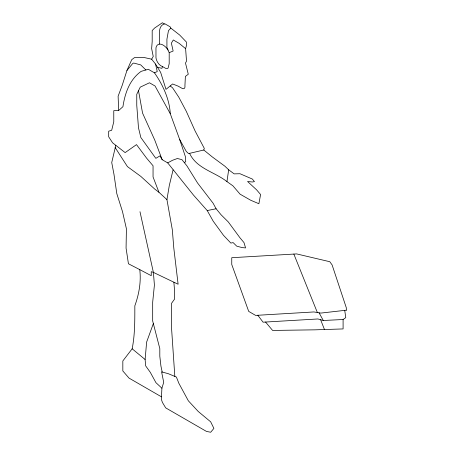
<?xml version="1.0" encoding="UTF-8"?>
<svg xmlns="http://www.w3.org/2000/svg" width="455" height="455" viewBox="0 0 455 455"><rect width="100%" height="100%" fill="white"/><g stroke="black" fill="none" stroke-linecap="round" stroke-linejoin="round"><path stroke-width="0.68" d="M161.906 388.206L161.36 399.297L162.407 402.425L165.688 407.868L206.445 431.403L210.688 432.25L213.895 428.405L210.682 421.842L198.187 411.428L188.336 400.792L178.861 383.292L176.404 377.058L168.299 373.697L161.593 371.872L163.715 382.365L161.906 388.206L155.946 382.678L150.321 372.372L145.663 365.865L145.117 359.501L146.629 342.075L153.375 323.511M228.666 169.789L234.143 173.873L239.973 173.725L252.332 179.037L254.447 181.613L252.434 182.006L247.565 181.488L256.592 189.837L260.596 194.518L258.884 203.726L250.699 200.24L240.103 194.188L232.886 185.811L226.954 181.602L228.666 169.789L224.895 166.212L212.212 156.867L203.794 150.008L188.58 153.585L186.26 151.407L179.697 139.543L170.278 113.722L155.058 86.012L149.462 82.782L140.248 87.15L136.762 94.282L136.762 105.304L138.479 127.781L140.834 137.501L155.826 158.357L159.944 155.883L162.168 159.688L167.707 162.884L193.472 195.081L207.224 210.568L213.23 221.227L223.485 235.315L230.839 243.078L233.131 242.612L236.719 246.155L242.06 247.577L245.575 247.918L243.982 242.572L240.007 237.846L228.256 221.898L221.096 214.794L216.114 208.76L213.071 203.18L197.533 182.956L186.834 165.745L181.943 159.637L177.359 158.511L172.542 160.279L167.707 162.884M161.485 396.84L129.015 378.099L122.827 370.956L122.827 360.963L132.16 348.797C134.981 334.664 134.816 320.183 134.834 305.84C139.008 294.203 141.249 281.986 139.77 269.622L128.435 263.769L126.069 248.112L126.41 228.757L122.503 211.626L116.81 193.642L113.972 174.322L111.731 162.554L115.786 145.304M139.77 269.622L151.242 275.685L151.242 271.686L153.386 272.38L178.11 284.227L173.81 248.146L172.326 229.792L166.939 199.626L169.305 185.486L173.076 169.897M166.939 199.626L158.949 192.283L153.051 176.95L153.051 165.762L146.607 158.164L136.506 144.616L125.153 152.601L112.59 142.813L108.682 136.796L108.682 131.205L111.691 130.249L113.773 121.752L113.773 110.696L118.664 110.514L118.118 96.198L122.27 85.159L126.939 70.468L131.734 59.679L134.538 57.575L143.774 57.438L151.646 59.19L155.53 64.058L160.655 72.402L165.995 89.356L172.627 83.965L178.093 86.12L181.391 87.974A4.362 2.52 60 0 0 184.929 85.631L185.384 76.423L188.285 74.245L185.492 63.069L186.516 61.129L185.612 48.662L186.413 45.654L186.413 42.053L179.674 35.029L170.813 28.096L170.181 26.856L164.875 23.791L164.335 23.984A16.937 9.782 60 0 0 159.62 34.512L159.62 44.101M168.054 50.101A10.329 5.96 60 0 0 160.803 44.181A10.329 5.96 60 0 0 155.968 47.866L155.968 57.853A7.428 4.288 60 0 0 162.492 66.544L161.935 68.324L157.544 67.334M203.794 150.008L204.306 148.393L195.104 130.983L186.294 111.321L178.769 97.154L172.576 87.821L170.193 85.944M151.646 59.19L153.233 56.471L151.64 48.6L152.186 41.473L152.186 30.542L154.609 28.051L162.384 22.75L164.335 23.984M126.939 70.468L132.786 63.427L133.73 63.052L140.743 64.906L145.867 69.985M170.813 28.096L168.458 30.678L166.922 39.221L166.922 47.542L169.192 52.655L169.192 63.666L168.105 68.079L167.315 68.551L165.7 68.392L162.492 66.544M118.664 110.514L122.935 106.692C124.943 93.247 129.612 79.608 141.118 71.367L148.307 69.274L154.472 72.834C162.844 84.869 169.425 98.951 170.278 113.722M257.826 315.264L263.07 322.185L317.931 318.966L323.3 320.491L343.093 319.512L345.772 317.647L344.725 310.373M154.472 72.834L157.242 71.543L155.53 64.058M184.349 162.424L185.72 161.821L185.441 156.799L179.697 139.543M169.192 52.655L173.139 51.045L171.387 43.134L173.298 39.977L179.179 43.373L185.612 48.662M207.224 210.568L216.114 208.76M226.954 181.602C214.601 171.853 196.617 168.674 189.559 153.312M158.949 192.283L154.768 189.109L140.805 176.386L127.428 166.593L115.115 147.488M132.16 348.797L145.117 359.501M265.555 322.038L272.602 330.438L314.934 329.835L343.093 328.931L343.093 319.512M319.063 312.801L323.3 320.491M293.85 254.078L317.351 312.517M320.616 319.728L324.466 329.528M162.168 159.688L154.74 140.049L142.563 113.113L138.508 90.716M139.986 211.717L153.386 272.38L154.41 285.052L152.681 302.2L152.681 320.98L159.807 348.604L159.807 356.197L160.928 366.07L162.225 372.127M174.822 376.399L171.546 328.078L171.546 303.303L174.527 299.168L174.527 290.375L173.884 282.254M346.318 310.196L320.775 313.091L313.927 311.948L255.63 315.395L248.709 311.402L231.754 264.503L231.754 257.712L296.626 253.913L329.801 261.716L332.104 264.918L346.318 307.796L346.318 310.196"/></g></svg>
